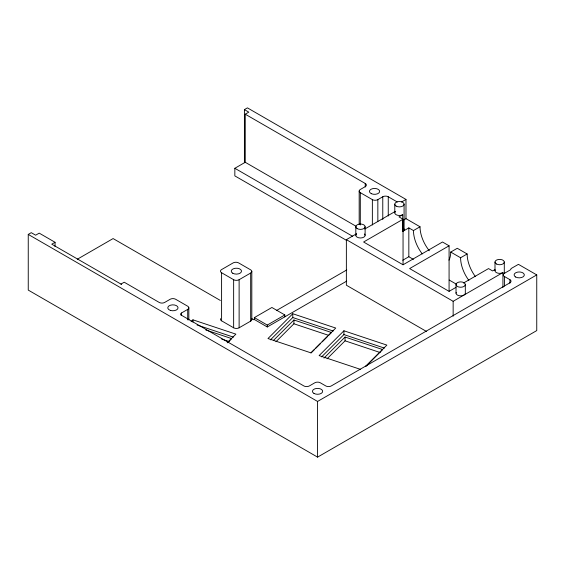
<?xml version="1.0" encoding="UTF-8"?>
<svg xmlns="http://www.w3.org/2000/svg" width="565" height="565" viewBox="0 0 565 565"><rect width="100%" height="100%" fill="white"/><g stroke="black" fill="none" stroke-linecap="round" stroke-linejoin="round"><path stroke-width="0.85" d="M356.07 226.268L245.238 162.282L234.849 168.285L234.835 175.885L346.642 240.436M355.816 235.308L355.816 226.706M365.11 235.308L365.11 226.706M394.787 212.814L394.787 204.205M422.26 253.904A26.35 15.213 60 0 1 413.46 230.555L408.834 227.886L402.718 231.41L402.718 214.707A4.647 2.684 0 0 1 396.602 214.94A4.647 2.684 0 0 1 395.408 211.465M404.081 229.517L404.081 204.205M429.336 250.775A26.35 15.213 60 0 1 420.021 226.77L405.988 218.669L405.988 199.431L247.428 107.873L244.412 109.61L244.412 162.685M465.32 284.562A4.647 2.684 0 0 1 458.349 286.886A4.647 2.684 0 0 1 458.349 282.239A4.647 2.684 0 0 1 465.32 284.562L465.32 293.164A4.647 2.684 0 0 1 460.065 295.827A4.647 2.684 0 0 1 456.181 292.472M494.997 270.663L494.997 262.061M120.91 284.11L124.201 282.21L159.21 302.43A3.877 2.239 0 0 0 164.69 302.43L170.171 299.266A3.877 2.239 0 0 1 175.651 299.266L187.707 306.223A3.877 2.239 0 0 1 187.707 309.387L181.492 312.989L180.857 314.133L181.492 315.277L303.871 385.944A3.877 2.239 0 0 0 309.352 385.944L314.832 382.78A3.877 2.239 0 0 1 320.306 382.78L325.786 385.944A3.877 2.239 0 0 0 331.267 385.944L509.898 282.818A3.877 2.239 0 0 0 509.898 279.654L504.418 276.49A3.877 2.239 0 0 1 504.418 273.326L509.898 270.162A3.877 2.239 0 0 0 511.035 268.58L518.43 264.349L536.75 274.908L536.75 330.589L317.572 457.127L28.25 290.092L28.25 234.411L31.266 232.674L35.644 235.202L39.218 233.14L55.052 242.286L55.052 246.658M191.083 321.683L192.94 319.825L235.888 334.141L227.208 342.821M227.935 342.312L231.657 338.597L205.766 329.967M292.776 313.737L267.98 338.534L310.934 352.857L335.73 328.053L292.776 313.737L292.776 317.537L270.458 339.855M273.453 340.441L293.913 319.981L331.493 332.51L328.392 335.61M275.932 341.754L293.913 323.78L293.913 319.981M311.04 352.963L314.14 349.869M315.376 348.626L320.334 343.668M322.198 341.804L327.156 336.846M365.788 366.177L386.87 345.102L343.916 330.786L319.119 355.583L360.421 369.348M321.598 356.896L343.916 334.579L343.916 330.786M323.971 358.104L345.053 337.03L382.632 349.551L365.894 366.29M327.071 358.803L345.053 340.822L345.053 337.03M245.238 162.282L245.238 114.194L248.798 112.145L244.412 109.61M55.052 242.286L51.768 244.179L121.602 284.449M77.299 259.243L113.099 238.571L220.364 300.46M221.593 272.74L233.642 279.703A3.877 2.239 0 0 0 239.122 279.703L250.676 273.029A3.877 2.239 0 0 0 250.676 269.865L238.621 262.909A3.877 2.239 0 0 0 233.14 262.909L221.593 269.576A3.877 2.239 0 0 0 221.593 272.74L221.593 320.828L233.642 327.792A3.877 2.239 0 0 0 239.122 327.792L250.676 321.118A3.877 2.239 0 0 0 251.679 318.957M245.238 114.194L365.244 183.477A3.877 2.239 0 0 1 365.244 186.641L360.308 189.487A3.877 2.239 0 0 0 360.308 192.651L372.363 199.614A3.877 2.239 0 0 0 377.844 199.614L382.773 196.768A3.877 2.239 0 0 1 388.254 196.768L397.195 201.931M401.616 201.959L405.988 199.431M426.455 331.443L346.366 285.205L346.366 239.652L356.451 233.825M364.813 229.002L395.38 211.352M402.718 214.707L398.975 216.875L403.05 219.227L403.05 264.78L442.501 242.004L449.076 245.803L449.076 291.356L409.625 268.58L449.076 245.803M403.05 219.227L363.599 242.004L403.05 264.78M403.805 219.933L405.988 218.669M346.705 281.116L267.287 326.966L254.356 319.5L254.356 317.601L271.892 307.48L284.824 314.945L284.824 316.845M254.356 319.5L253.855 319.79L251.948 318.688M413.46 230.555L420.021 226.77M276.476 310.524L346.762 269.943M254.356 317.601L267.287 325.066L284.824 314.945M402.767 260.239L408.834 256.736L413.403 259.37M448.977 260.154A26.35 15.213 60 0 0 450.722 252.068L457.276 248.282L467.142 253.975A26.35 15.213 60 0 0 475.426 276.645M450.722 252.068L460.588 257.76L467.142 253.975M449.076 291.356L455.906 287.416M463.491 283.037L488.527 268.58L492.609 270.932L494.855 269.632M346.366 239.652L453.151 301.3L502.928 272.563L502.928 287.507M28.25 234.411L317.572 401.447L536.75 274.908M292.776 317.537L333.251 331.026M343.916 334.579L384.391 348.075M293.913 323.78L328.152 335.193M345.053 340.822L380.125 352.518M197.072 325.002L233.416 337.114M221.635 339.049L229.15 341.557M449.182 280.028L456.033 283.983M234.849 168.285L352.708 236.347M509.898 279.654L509.898 283.15M504.418 276.49L504.418 286.102M504.291 262.061L504.291 273.404M456.026 284.562L456.026 293.164M453.151 301.3L453.151 316.195M408.834 227.886L408.834 256.736M388.254 196.768L388.254 215.999M382.773 196.768L382.773 219.495M377.844 199.614L377.844 221.466M372.363 199.614L372.363 224.969M365.244 183.477L365.244 186.973M360.308 192.651L360.308 225.004M359.178 191.069L359.178 224.298M317.572 401.447L317.572 457.127M267.287 325.066L267.287 326.966M251.813 271.447L251.813 319.536M250.676 273.029L250.676 321.118M239.122 279.703L239.122 327.792M233.642 279.703L233.642 327.792M192.94 319.825L192.94 322.106M188.837 307.805L188.837 320.044M187.707 309.387L187.707 319.882M181.492 312.989L181.492 315.609M181.019 313.533L181.019 315.284M221.593 320.828A3.877 2.239 0 0 1 220.59 318.667M468.872 280.431A26.35 15.213 60 0 1 460.588 257.76M364.489 233.966A4.647 2.684 0 0 1 360.463 237.992A4.647 2.684 0 0 1 356.437 233.966M403.926 228.818A4.647 2.684 0 0 1 402.718 231.41M502.928 272.563A4.647 2.684 0 0 1 497.32 272.994A4.647 2.684 0 0 1 495.152 269.971M371.318 193.675A5.113 2.952 0 0 0 379.602 191.86A5.113 2.952 0 0 0 372.745 188.625A5.113 2.952 0 0 0 371.318 193.675M515.598 276.991A5.113 2.952 0 0 0 524.158 275.671A5.113 2.952 0 0 0 517.893 272.055A5.113 2.952 0 0 0 515.598 276.991M313.949 393.417A5.113 2.952 0 0 0 322.509 392.089A5.113 2.952 0 0 0 316.245 388.473A5.113 2.952 0 0 0 313.949 393.417M170.34 310.376A5.134 2.966 0 0 0 178.046 307.805A5.134 2.966 0 0 0 170.34 305.241A5.134 2.966 0 0 0 170.34 310.376M232.766 273.248A5.113 2.952 0 0 0 241.326 271.927A5.113 2.952 0 0 0 235.061 268.304A5.113 2.952 0 0 0 232.766 273.248M357.172 228.606A4.647 2.684 0 0 0 364.955 227.398A4.647 2.684 0 0 0 359.262 224.114A4.647 2.684 0 0 0 357.172 228.606M496.353 263.961A4.647 2.684 0 0 0 504.135 262.753A4.647 2.684 0 0 0 498.436 259.469A4.647 2.684 0 0 0 496.353 263.961M396.143 206.105A4.647 2.684 0 0 0 403.926 204.897A4.647 2.684 0 0 0 398.233 201.613A4.647 2.684 0 0 0 396.143 206.105"/></g></svg>
